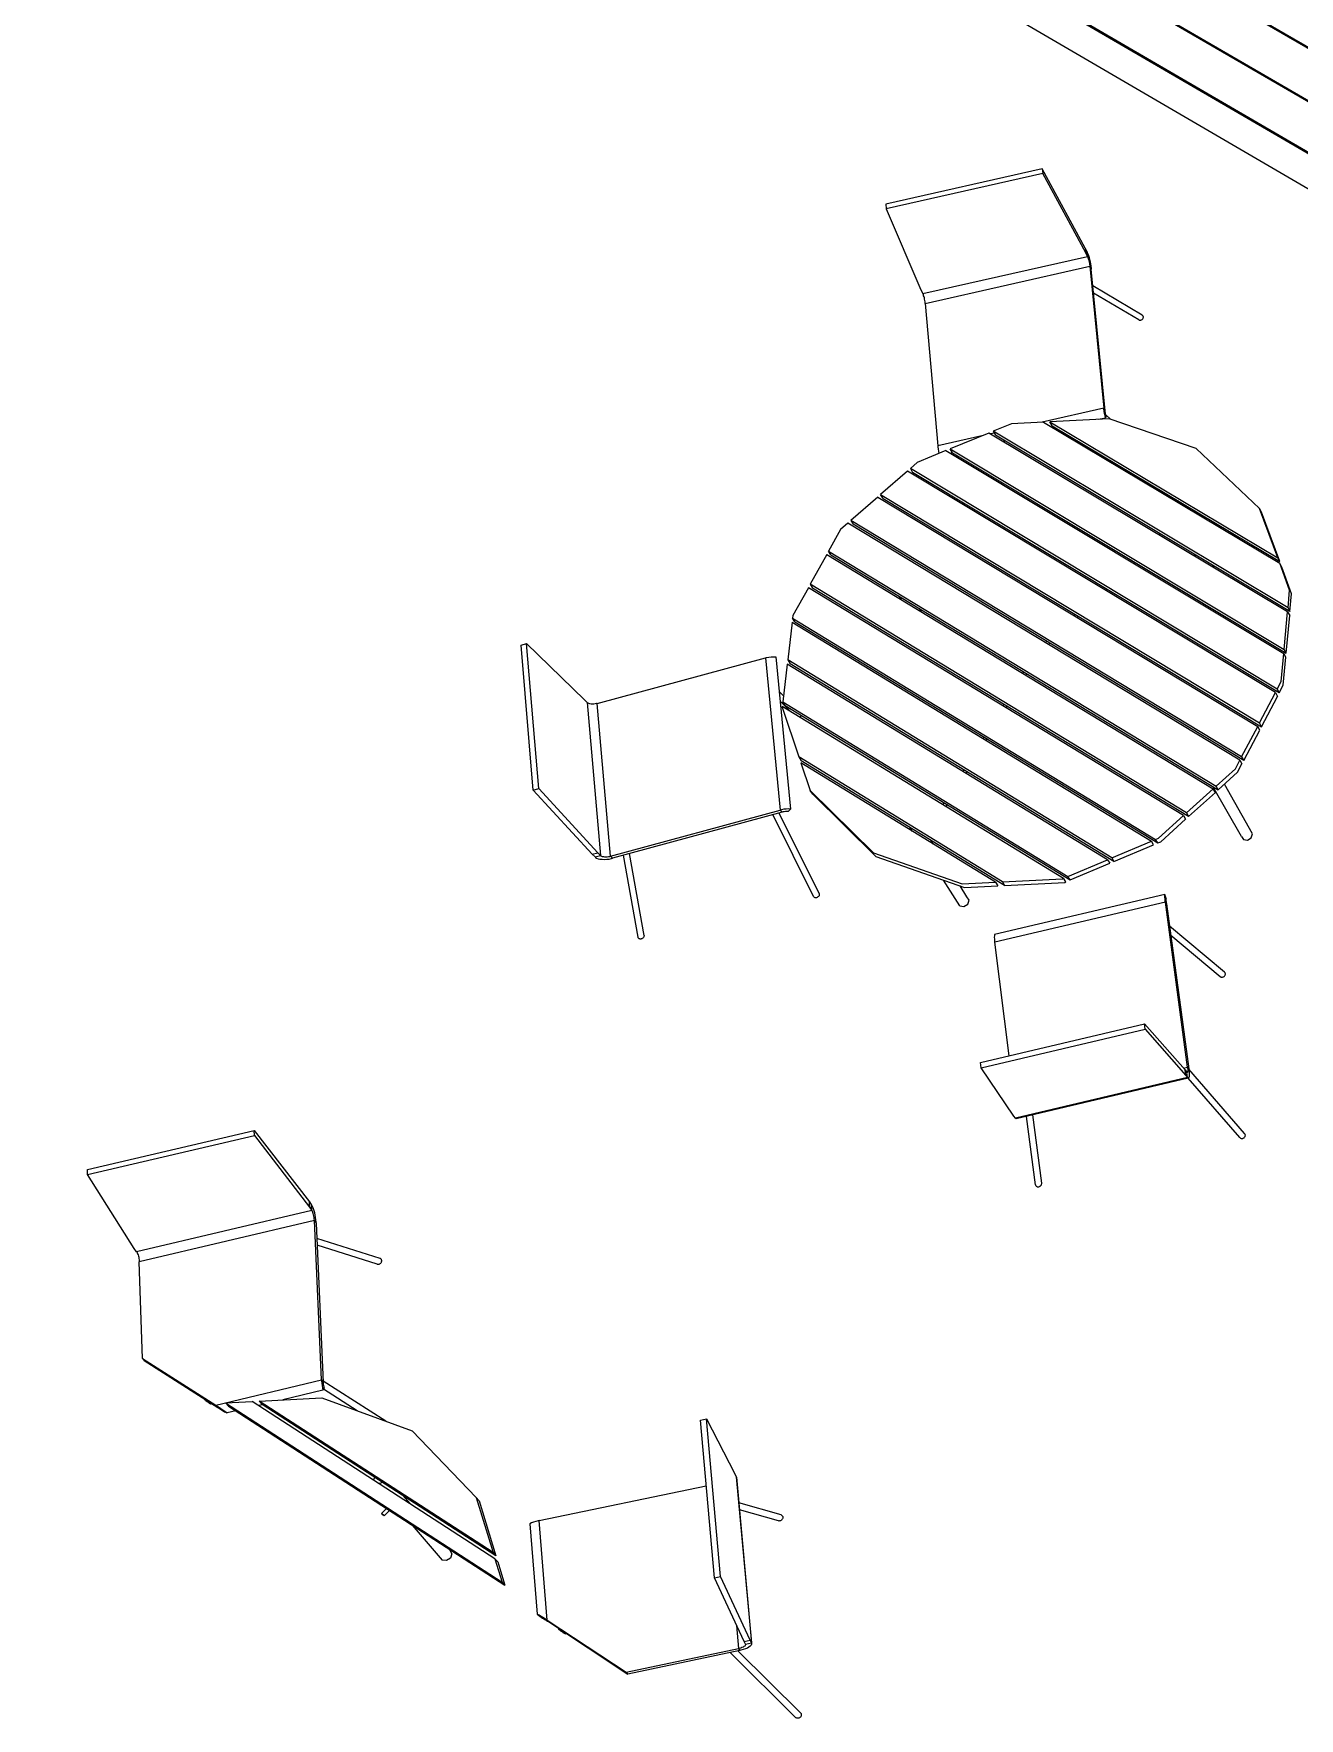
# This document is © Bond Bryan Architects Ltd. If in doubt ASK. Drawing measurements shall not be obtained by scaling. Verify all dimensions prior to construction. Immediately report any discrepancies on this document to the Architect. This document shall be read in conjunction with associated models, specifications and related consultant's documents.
# Model space of a CAD drawing. Header units: millimetres. Extents: x 13967 to 26400, y -11617 to -3396.
# Drawn here: x 16156 to 17392, y -10492 to -8847 of the extents above; entities that cross this region are included whole.
import ezdxf

# ---------------------------------------------------------------- set-up
doc = ezdxf.new("R2010")
doc.units = ezdxf.units.MM
doc.header["$MEASUREMENT"] = 0
doc.layers.add('NewA-Ee_25_10-M_WallsExternal', color=7, linetype='Continuous')
doc.layers.add('NewA-Ee_40_20-M_GeneralFFAndEInternalMovable', color=7, linetype='Continuous')

# ---------------------------------------------------------------- blocks, each defined once
blk = doc.blocks.new('Section Elem_99_1', base_point=(20019, -7720.3))
at = {"layer": 'NewA-Ee_25_10-M_WallsExternal', "linetype": 'Continuous'}
for p, q in [((17903.1, -9255.5), (15734.1, -7991.2)), ((15735.3, -7993), (17903.7, -9257)), ((17904, -9256.1), (15735.5, -7992.1)), ((17923, -9303.6), (15771.6, -8046.9)), ((17846, -9118), (16551.1, -8367.8)), ((17846.7, -9119.6), (16552.1, -8369.5)), ((17847, -9118.7), (16552.4, -8368.6)), ((17867.9, -9183.7), (16595.4, -8444.2)), ((17867.4, -9184.6), (16596.4, -8445.9)), ((17867.9, -9183.8), (16596.7, -8445))]:
    blk.add_line(p, q, dxfattribs=at)
blk = doc.blocks.new('Section Elem_172_1', base_point=(20019, -7720.3))
at = {"layer": 'NewA-Ee_40_20-M_GeneralFFAndEInternalMovable', "linetype": 'Continuous'}
for p, q in [((17142.3, -9226.2), (17111.2, -9227.7)), ((17142.3, -9226.2), (17373.2, -9364)), ((17206.7, -9222.9), (17148.8, -9225.8)), ((17148.8, -9225.8), (17371.2, -9358.6)), ((17151, -9229.6), (17148.8, -9225.8)), ((17291.6, -9251.8), (17206.7, -9222.9)), ((17089.2, -9236.8), (17051.4, -9252.3)), ((17380.9, -9411.3), (17089.2, -9236.8)), ((17111.2, -9227.7), (17093.4, -9235)), ((17381.3, -9407.3), (17093.4, -9235)), ((17093.4, -9235), (17095.6, -9238.8)), ((17383.2, -9411), (17095.6, -9238.8)), ((17151, -9229.6), (17373.2, -9362.3)), ((17047.2, -9254), (17019.1, -9265.6)), ((17047.2, -9254), (17377.2, -9452.1)), ((17051.4, -9252.3), (17377.6, -9448)), ((17053.6, -9256.1), (17051.4, -9252.3)), ((17053.6, -9256.1), (17379.5, -9451.6)), ((17353.5, -9310.4), (17291.6, -9251.8)), ((17009.5, -9274), (16983.4, -9296.8)), ((17369, -9490.2), (17009.5, -9274)), ((17019.1, -9265.6), (17012.4, -9271.5)), ((17370.7, -9487), (17012.4, -9271.5)), ((17012.4, -9271.5), (17014.6, -9275.2)), ((17372.7, -9490.6), (17014.6, -9275.2)), ((16980.5, -9299.4), (16954.4, -9322.2)), ((16980.5, -9299.4), (17351.7, -9523.2)), ((16983.4, -9296.8), (17353.4, -9519.9)), ((16985.7, -9300.6), (16983.4, -9296.8)), ((16985.7, -9300.6), (17355.4, -9523.5)), ((17258, -9293.4), (17257.5, -9294.9)), ((17263.9, -9298.8), (17265.4, -9297.9)), ((17274.9, -9305.4), (17273.6, -9302.8)), ((16951.5, -9324.8), (16944.2, -9331.1)), ((17334.3, -9556.2), (16951.5, -9324.8)), ((17336, -9552.9), (16954.4, -9322.2)), ((16954.4, -9322.2), (16956.6, -9325.9)), ((17338, -9556.5), (16956.6, -9325.9)), ((17371.2, -9358.6), (17353.5, -9310.4)), ((17355.5, -9314.1), (17353.5, -9310.4)), ((17373.2, -9362.3), (17355.5, -9314.1)), ((16944.2, -9331.1), (16932.5, -9352.1)), ((17256.5, -9335.1), (17255.3, -9336.2)), ((17259.5, -9336.9), (17258.4, -9338)), ((16930.7, -9355.4), (16914.6, -9384.5)), ((16930.7, -9355.4), (17308.2, -9584.1)), ((16932.5, -9352.1), (17311.1, -9581.5)), ((16934.8, -9355.8), (16932.5, -9352.1)), ((16934.8, -9355.8), (17313.1, -9585.1)), ((17291.3, -9357.7), (17289.9, -9355.1)), ((17373.2, -9362.3), (17371.2, -9358.6)), ((17228.9, -9361.2), (17227.7, -9362.3)), ((17231.9, -9363.1), (17230.8, -9364.2)), ((17309.3, -9368.5), (17307.8, -9365.8)), ((17382.8, -9390.1), (17373.2, -9364)), ((17375.2, -9367.7), (17373.2, -9364)), ((17384.8, -9393.8), (17375.2, -9367.7)), ((16912.8, -9387.8), (16897.7, -9414.8)), ((17279.2, -9610.3), (16912.8, -9387.8)), ((17282.1, -9607.7), (16914.6, -9384.5)), ((16914.6, -9384.5), (16916.9, -9388.2)), ((17284.1, -9611.3), (16916.9, -9388.2)), ((17201.2, -9387.4), (17200, -9388.6)), ((17204.3, -9389.3), (17203.1, -9390.4)), ((17381.3, -9407.3), (17382.8, -9390.1)), ((17003.7, -9399.5), (17001.7, -9396.4)), ((17023.3, -9411.4), (17021.3, -9408.2)), ((17381.3, -9407.3), (17383.2, -9411)), ((17383.2, -9411), (17384.8, -9393.8)), ((16896.9, -9421.6), (16892.6, -9458.3)), ((16896.9, -9421.6), (17247.8, -9635.3)), ((16897.7, -9414.8), (16897.4, -9417.6)), ((16897.4, -9417.6), (17252, -9633.5)), ((16899.7, -9421.2), (16897.4, -9417.6)), ((16899.7, -9421.2), (17254.1, -9637)), ((17173.4, -9413.7), (17172.2, -9414.9)), ((17176.5, -9415.6), (17175.3, -9416.8)), ((17377.6, -9448), (17380.9, -9411.3)), ((17379.5, -9451.6), (17382.9, -9415)), ((17380.9, -9411.3), (17382.9, -9415)), ((17145.5, -9440.1), (17144.3, -9441.3)), ((17148.6, -9442), (17147.4, -9443.2)), ((17374.7, -9479.3), (17377.2, -9452.1)), ((17376.7, -9483), (17379.2, -9455.7)), ((17379.2, -9455.7), (17377.2, -9452.1)), ((17379.5, -9451.6), (17377.6, -9448)), ((16892.1, -9462.4), (16887.8, -9499.2)), ((17204.9, -9653.4), (16892.1, -9462.4)), ((17209.2, -9651.6), (16892.6, -9458.3)), ((16892.6, -9458.3), (16894.9, -9462)), ((17211.3, -9655.1), (16894.9, -9462)), ((17122.4, -9471.5), (17123.3, -9470)), ((17125.4, -9473.3), (17126.3, -9471.8)), ((17353.4, -9519.9), (17369, -9490.2)), ((17369, -9490.2), (17371, -9493.9)), ((17370.7, -9487), (17374.7, -9479.3)), ((17370.7, -9487), (17372.7, -9490.6)), ((17372.7, -9490.6), (17376.7, -9483)), ((16887.3, -9503.4), (16887.2, -9504.3)), ((16887.2, -9504.3), (16903.6, -9553.1)), ((16887.3, -9503.4), (17162, -9671.5)), ((16887.8, -9499.2), (17166.3, -9669.7)), ((16890.1, -9502.9), (16887.8, -9499.2)), ((16890.1, -9502.9), (17168.5, -9673.2)), ((17103, -9503.3), (17103.9, -9501.8)), ((17106, -9505.1), (17106.9, -9503.6)), ((17355.4, -9523.5), (17371, -9493.9)), ((17336, -9552.9), (17351.7, -9523.2)), ((17353.7, -9526.8), (17351.7, -9523.2)), ((17355.4, -9523.5), (17353.4, -9519.9)), ((17083.5, -9535.3), (17084.5, -9533.7)), ((17086.5, -9537.1), (17087.4, -9535.5)), ((17338, -9556.5), (17353.7, -9526.8)), ((17102.3, -9675), (16903.6, -9553.1)), ((16903.6, -9553.1), (16905.9, -9556.7)), ((17329.9, -9564.5), (17334.3, -9556.2)), ((17334.3, -9556.2), (17336.3, -9559.8)), ((17336, -9552.9), (17338, -9556.5)), ((17095.6, -9675.3), (16905.5, -9558.7)), ((16905.5, -9558.7), (16914.6, -9585.8)), ((17104.5, -9678.5), (16905.9, -9556.7)), ((17064, -9567.3), (17064.9, -9565.7)), ((17066.9, -9569.1), (17067.9, -9567.5)), ((17311.1, -9581.5), (17329.9, -9564.5)), ((17313.1, -9585.1), (17332, -9568)), ((17332, -9568), (17336.3, -9559.8)), ((16914.6, -9585.8), (16976.4, -9646.6)), ((16917, -9589.4), (16914.6, -9585.8)), ((16917, -9589.4), (16978.7, -9650.2)), ((17282.1, -9607.7), (17308.2, -9584.1)), ((17284.1, -9611.3), (17310.3, -9587.7)), ((17335.7, -9630.7), (17308, -9581.9)), ((17310.3, -9587.7), (17308.2, -9584.1)), ((17313.1, -9585.1), (17311.1, -9581.5)), ((17346.6, -9628.2), (17319.1, -9579.7)), ((17044.3, -9599.5), (17045.3, -9597.9)), ((17047.3, -9601.3), (17048.3, -9599.7)), ((17014.2, -9625.4), (17011.9, -9621.7)), ((17254.9, -9632.3), (17279.2, -9610.3)), ((17257, -9635.8), (17281.2, -9613.9)), ((17279.2, -9610.3), (17281.2, -9613.9)), ((17282.1, -9607.7), (17284.1, -9611.3)), ((17035.1, -9638.2), (17032.7, -9634.5)), ((17209.2, -9651.6), (17247.8, -9635.3)), ((17249.9, -9638.8), (17247.8, -9635.3)), ((17252, -9633.5), (17254.9, -9632.3)), ((17254.1, -9637), (17252, -9633.5)), ((17254.1, -9637), (17257, -9635.8)), ((17335.7, -9630.7), (17337.7, -9633.8)), ((17337.7, -9633.8), (17341.7, -9634.4)), ((17341.7, -9634.4), (17345.4, -9632)), ((17345.4, -9632), (17346.6, -9628.2)), ((16976.4, -9646.6), (17063, -9677)), ((16978.7, -9650.2), (17065.3, -9680.5)), ((17166.3, -9669.7), (17204.9, -9653.4)), ((17204.9, -9653.4), (17207.1, -9656.9)), ((17209.2, -9651.6), (17211.3, -9655.1)), ((17211.3, -9655.1), (17249.9, -9638.8)), ((17161, -9671.9), (17162, -9671.5)), ((17164.2, -9675), (17162, -9671.5)), ((17168.5, -9673.2), (17166.3, -9669.7)), ((17168.5, -9673.2), (17207.1, -9656.9)), ((17060.7, -9698.5), (17044.7, -9673.3)), ((17067.7, -9689.7), (17060.9, -9679)), ((17063, -9677), (17095.6, -9675.3)), ((17065.3, -9680.5), (17097.8, -9678.8)), ((17095.6, -9675.3), (17097.8, -9678.8)), ((17102.3, -9675), (17161, -9671.9)), ((17102.3, -9675), (17104.5, -9678.5)), ((17104.5, -9678.5), (17163.2, -9675.5)), ((17163.2, -9675.5), (17164.2, -9675)), ((17060.7, -9698.5), (17064.7, -9699)), ((17064.7, -9699), (17068.4, -9696.7)), ((17069.7, -9692.8), (17067.7, -9689.7)), ((17068.4, -9696.7), (17069.7, -9692.8))]:
    blk.add_line(p, q, dxfattribs=at)
blk = doc.blocks.new('Section Elem_175_1', base_point=(20019, -7720.3))
at = {"layer": 'NewA-Ee_40_20-M_GeneralFFAndEInternalMovable', "linetype": 'Continuous'}
for p, q in [((16376.4, -10182), (16437.5, -10178.7)), ((16437.5, -10178.7), (16525.9, -10210.9)), ((16343.6, -10183.7), (16369.5, -10182.3)), ((16606.7, -10335.9), (16369.5, -10182.3)), ((16604.9, -10329.8), (16376.4, -10182)), ((16376.4, -10182), (16379.2, -10185.2)), ((16607.6, -10333), (16379.2, -10185.2)), ((16525.9, -10210.9), (16588.4, -10276.1)), ((16488.4, -10258.6), (16489.2, -10256.3)), ((16489.1, -10259.7), (16488.4, -10258.6)), ((16494.6, -10262.6), (16493.2, -10262.4)), ((16496.7, -10261.2), (16494.6, -10262.6)), ((16516.8, -10274.2), (16523.4, -10282)), ((16588.4, -10276.1), (16604.9, -10329.8)), ((16588.4, -10276.1), (16591.1, -10279.3)), ((16591.1, -10279.3), (16607.6, -10333)), ((16495.7, -10291.7), (16500.7, -10286.9)), ((16495.7, -10291.7), (16495.7, -10291.9)), ((16498.6, -10293.9), (16503.8, -10288.9)), ((16498.6, -10293.8), (16498.6, -10293.9)), ((16525.9, -10303.2), (16555.2, -10337.2)), ((16561.4, -10326.2), (16562.7, -10327.7)), ((16562.7, -10327.7), (16564.7, -10331.1)), ((16559.4, -10337.8), (16555.2, -10337.2)), ((16563.3, -10335.2), (16559.4, -10337.8)), ((16564.7, -10331.1), (16563.3, -10335.2)), ((16604.9, -10329.8), (16607.6, -10333)), ((16606.7, -10335.9), (16613.7, -10358.7)), ((16606.7, -10335.9), (16609.4, -10339)), ((16609.4, -10339), (16616.4, -10361.8))]:
    blk.add_line(p, q, dxfattribs=at)
at = {"layer": 'NewA-Ee_40_20-M_GeneralFFAndEInternalMovable', "linetype": 'Continuous', "flags": 128}
for points in [[(16343.6, -10183.7), (16346.5, -10187), (16616.4, -10361.8)], [(16343.6, -10183.7), (16613.7, -10358.7), (16616.4, -10361.8)], [(16495.7, -10291.7), (16496.6, -10292.1), (16497.8, -10293), (16498.6, -10293.8)], [(16495.7, -10291.9), (16496.5, -10292.6), (16497.7, -10293.5), (16498.6, -10293.9)]]:
    blk.add_lwpolyline(points, dxfattribs=at)
blk = doc.blocks.new('Section Elem_196_1', base_point=(20019, -7720.3))
at = {"layer": 'NewA-Ee_40_20-M_GeneralFFAndEInternalMovable', "linetype": 'Continuous'}
for p, q in [((17141.3, -8978.9), (16988.3, -9013.2)), ((17183.3, -9056.3), (17141.3, -8978.9)), ((17141.3, -8978.9), (17141.7, -8983.4)), ((17141.7, -8983.4), (16988.7, -9017.8)), ((17183.7, -9060.8), (17141.7, -8983.4)), ((16988.3, -9013.2), (16988.7, -9017.8)), ((16988.7, -9017.8), (17022.8, -9097.1)), ((17185, -9059.9), (17183.3, -9056.3)), ((17183.3, -9056.3), (17183.7, -9060.8)), ((17185.4, -9064.4), (17183.7, -9060.8)), ((17184.9, -9059.9), (17185, -9059.9)), ((17185, -9059.9), (17185.2, -9060.5)), ((17185, -9059.9), (17185.4, -9064.4)), ((17185.2, -9060.5), (17185.8, -9061.9)), ((17185.8, -9061.9), (17186.3, -9063.5)), ((17024.6, -9100.7), (17185.4, -9064.4)), ((17026.9, -9110.2), (17187.7, -9074)), ((17185.4, -9064.4), (17185.6, -9064.7)), ((17185.6, -9064.7), (17185.9, -9065.5)), ((17185.9, -9065.5), (17186.2, -9066.5)), ((17186.2, -9066.5), (17186.5, -9067.5)), ((17186.3, -9063.5), (17186.9, -9065.4)), ((17186.5, -9067.5), (17186.8, -9068.7)), ((17186.8, -9068.7), (17187.1, -9069.9)), ((17186.9, -9065.4), (17187.4, -9067.4)), ((17187.1, -9069.9), (17187.3, -9071.1)), ((17187.3, -9071.1), (17187.5, -9072.3)), ((17187.4, -9067.4), (17187.9, -9069.5)), ((17187.5, -9072.3), (17187.7, -9073.4)), ((17187.7, -9073.4), (17187.7, -9074)), ((17187.7, -9074), (17201.4, -9212.5)), ((17189, -9076.7), (17187.7, -9074)), ((17187.9, -9069.5), (17188.3, -9071.7)), ((17188.3, -9071.7), (17188.6, -9073.8)), ((17188.6, -9073.8), (17188.9, -9075.7)), ((17188.9, -9075.7), (17189, -9076.7)), ((17202.7, -9215.2), (17189, -9076.7)), ((17238.8, -9121.7), (17190.6, -9093)), ((17022.8, -9097.1), (17024.6, -9100.7)), ((17024.6, -9100.7), (17024.6, -9100.5)), ((17024.8, -9101), (17024.6, -9100.7)), ((17025.1, -9101.8), (17024.8, -9101)), ((17025.4, -9102.7), (17025.1, -9101.8)), ((17025.8, -9103.8), (17025.4, -9102.7)), ((17026.1, -9104.9), (17025.8, -9103.8)), ((17026.3, -9106.1), (17026.1, -9104.9)), ((17026.6, -9107.4), (17026.3, -9106.1)), ((17026.8, -9108.6), (17026.6, -9107.4)), ((17026.9, -9109.7), (17026.8, -9108.6)), ((17026.9, -9110.2), (17026.9, -9109.7)), ((17026.9, -9110.2), (17027, -9110.3)), ((17026.9, -9110.2), (17039.2, -9249.4)), ((17235.5, -9126.4), (17191.3, -9100.2)), ((17235.5, -9126.4), (17235.9, -9126.6)), ((17235.9, -9126.6), (17236.4, -9126.6)), ((17236.4, -9126.6), (17236.9, -9126.6)), ((17236.9, -9126.6), (17237.4, -9126.6)), ((17237.4, -9126.6), (17237.9, -9126.4)), ((17237.9, -9126.4), (17238.3, -9126.2)), ((17238.3, -9126.2), (17238.8, -9125.9)), ((17239.2, -9121.9), (17238.8, -9121.7)), ((17238.8, -9125.9), (17239.2, -9125.6)), ((17239.5, -9122.2), (17239.2, -9121.9)), ((17239.2, -9125.6), (17239.5, -9125.2)), ((17239.8, -9122.6), (17239.5, -9122.2)), ((17239.5, -9125.2), (17239.7, -9124.7)), ((17239.7, -9124.7), (17239.9, -9124.3)), ((17239.9, -9123), (17239.8, -9122.6)), ((17240, -9123.4), (17239.9, -9123)), ((17239.9, -9124.3), (17240, -9123.8)), ((17240, -9123.8), (17240, -9123.4)), ((17201.4, -9212.5), (17141.2, -9226.2)), ((17196.2, -9223.4), (17203, -9221.9)), ((17199.2, -9223.3), (17198.8, -9222.8)), ((17201.5, -9213.4), (17201.4, -9212.5)), ((17202.7, -9215.2), (17201.4, -9212.5)), ((17201.8, -9215.5), (17201.5, -9213.4)), ((17202.1, -9217.6), (17201.8, -9215.5)), ((17202.6, -9219.7), (17202.1, -9217.6)), ((17203, -9221.9), (17202.6, -9219.7)), ((17202.7, -9215.2), (17202.7, -9215.2)), ((17202.8, -9215.7), (17202.7, -9215.2)), ((17202.9, -9216.9), (17202.8, -9215.7)), ((17203.1, -9218.1), (17202.9, -9216.9)), ((17203.6, -9220.5), (17203, -9221.9)), ((17203.4, -9219.3), (17203.1, -9218.1)), ((17208, -9223.4), (17203.3, -9218.9)), ((17203.6, -9220.5), (17203.4, -9219.3)), ((17082.3, -9239.6), (17039.2, -9249.4)), ((17094.5, -9236.8), (17090.8, -9237.7)), ((17153.9, -9233.1), (17156, -9232.6)), ((17039.2, -9249.4), (17039.2, -9249.5)), ((17039.2, -9249.4), (17039.2, -9250.4)), ((17039.2, -9250.4), (17039.5, -9252.4)), ((17039.5, -9252.4), (17039.8, -9254.5)), ((17039.8, -9254.5), (17040.3, -9256.7)), ((17040.3, -9256.7), (17040.3, -9256.9)), ((17051.2, -9256.4), (17053.5, -9255.9)), ((17052.2, -9257.1), (17052.1, -9256.2)), ((17058.8, -9261), (17058.5, -9259)), ((17102.6, -9244.7), (17104.7, -9244.3)), ((17058.9, -9303.7), (17058.6, -9301.7)), ((17065.4, -9307.7), (17065.1, -9305.6))]:
    blk.add_line(p, q, dxfattribs=at)
blk = doc.blocks.new('Section Elem_198_1', base_point=(20019, -7720.3))
at = {"layer": 'NewA-Ee_40_20-M_GeneralFFAndEInternalMovable', "linetype": 'Continuous'}
for p, q in [((16632.2, -9443.8), (16637.6, -9442.3)), ((16644, -9585.4), (16632.2, -9443.8)), ((16649.5, -9583.9), (16637.6, -9442.3)), ((16637.6, -9442.3), (16694.2, -9497.3)), ((16706.5, -9500.8), (16870.9, -9456.4)), ((16870.9, -9456.4), (16872, -9456.1)), ((16870.9, -9456.4), (16885.3, -9605)), ((16872, -9456.1), (16874.3, -9455.6)), ((16874.3, -9455.6), (16876.6, -9455.4)), ((16876.6, -9455.4), (16878.9, -9455.3)), ((16878.9, -9455.3), (16881, -9455.4)), ((16881, -9455.4), (16895.5, -9603.9)), ((16888.5, -9493.3), (16884.3, -9489.2)), ((16694.2, -9497.3), (16696.8, -9500)), ((16696.8, -9500), (16696.7, -9500)), ((16697, -9500.3), (16696.8, -9500)), ((16696.8, -9500), (16709.8, -9649.2)), ((16697.7, -9500.7), (16697, -9500.3)), ((16698.5, -9501), (16697.7, -9500.7)), ((16699.5, -9501.3), (16698.5, -9501)), ((16700.7, -9501.4), (16699.5, -9501.3)), ((16702, -9501.4), (16700.7, -9501.4)), ((16703.3, -9501.4), (16702, -9501.4)), ((16704.6, -9501.2), (16703.3, -9501.4)), ((16705.9, -9501), (16704.6, -9501.2)), ((16706.5, -9500.8), (16705.9, -9501)), ((16719.6, -9649.9), (16706.5, -9500.8)), ((16706.5, -9500.8), (16706.6, -9500.9)), ((16894.5, -9507.8), (16885.3, -9498.7)), ((16904.9, -9514.1), (16904.8, -9514.1)), ((16905.2, -9513.7), (16904.9, -9514.1)), ((16905.6, -9513.3), (16905.2, -9513.7)), ((16905.8, -9512.9), (16905.6, -9513.3)), ((16905.9, -9512.6), (16905.8, -9512.9)), ((16644, -9585.4), (16649.5, -9583.9)), ((16701.7, -9648), (16644, -9585.4)), ((16707.1, -9646.6), (16649.5, -9583.9)), ((16719.6, -9649.9), (16885.3, -9605)), ((16886.4, -9604.7), (16885.3, -9605)), ((16885.3, -9605), (16887.2, -9607)), ((16888.7, -9604.2), (16886.4, -9604.7)), ((16891.1, -9603.9), (16888.7, -9604.2)), ((16893.4, -9603.8), (16891.1, -9603.9)), ((16893, -9606.4), (16895.5, -9603.9)), ((16895.5, -9603.9), (16893.4, -9603.8)), ((16887.2, -9607), (16721.6, -9651.9)), ((16917.9, -9689.4), (16878.2, -9609.4)), ((16923.2, -9686.3), (16884.3, -9607.8)), ((16887.8, -9606.8), (16887.2, -9607)), ((16889.2, -9606.5), (16887.8, -9606.8)), ((16890.5, -9606.4), (16889.2, -9606.5)), ((16891.8, -9606.3), (16890.5, -9606.4)), ((16893, -9606.4), (16891.8, -9606.3)), ((16701.7, -9648), (16707.1, -9646.6)), ((16704.4, -9650.7), (16701.7, -9648)), ((16704.4, -9650.7), (16709.8, -9649.2)), ((16704.4, -9650.7), (16704.8, -9651.1)), ((16704.8, -9651.1), (16705.9, -9651.8)), ((16705.9, -9651.8), (16707.4, -9652.4)), ((16709.8, -9649.2), (16707.1, -9646.6)), ((16707.4, -9652.4), (16709.2, -9652.8)), ((16709.2, -9652.8), (16711.3, -9653)), ((16709.8, -9649.2), (16710, -9649.5)), ((16710, -9649.5), (16710.7, -9649.9)), ((16710.7, -9649.9), (16711.5, -9650.2)), ((16711.3, -9653), (16713.5, -9653.1)), ((16711.5, -9650.2), (16712.6, -9650.4)), ((16712.6, -9650.4), (16713.7, -9650.5)), ((16713.5, -9653.1), (16715.8, -9652.9)), ((16713.7, -9650.5), (16715, -9650.6)), ((16715, -9650.6), (16716.3, -9650.5)), ((16715.8, -9652.9), (16718.1, -9652.7)), ((16716.3, -9650.5), (16717.6, -9650.4)), ((16717.6, -9650.4), (16719, -9650.1)), ((16718.1, -9652.7), (16720.5, -9652.2)), ((16719, -9650.1), (16719.6, -9649.9)), ((16719.6, -9649.9), (16721.6, -9651.9)), ((16720.5, -9652.2), (16721.6, -9651.9)), ((16721.6, -9651.9), (16721.6, -9651.8)), ((16746.4, -9728.9), (16732.2, -9649)), ((16752.3, -9727.3), (16738.1, -9647.4)), ((16923.2, -9686.3), (16923.4, -9686.7)), ((16923.4, -9688.1), (16923.2, -9688.6)), ((16923.4, -9686.7), (16923.4, -9687.1)), ((16923.4, -9687.1), (16923.4, -9687.6)), ((16923.4, -9687.6), (16923.4, -9688.1)), ((16918.1, -9689.7), (16917.9, -9689.4)), ((16918.5, -9690.1), (16918.1, -9689.7)), ((16918.9, -9690.3), (16918.5, -9690.1)), ((16919.3, -9690.5), (16918.9, -9690.3)), ((16919.8, -9690.6), (16919.3, -9690.5)), ((16920.3, -9690.6), (16919.8, -9690.6)), ((16920.8, -9690.5), (16920.3, -9690.6)), ((16921.3, -9690.3), (16920.8, -9690.5)), ((16921.8, -9690.1), (16921.3, -9690.3)), ((16922.2, -9689.8), (16921.8, -9690.1)), ((16922.6, -9689.4), (16922.2, -9689.8)), ((16922.9, -9689), (16922.6, -9689.4)), ((16923.2, -9688.6), (16922.9, -9689)), ((16746.5, -9729.3), (16746.4, -9728.9)), ((16746.7, -9729.8), (16746.5, -9729.3)), ((16746.9, -9730.1), (16746.7, -9729.8)), ((16747.2, -9730.4), (16746.9, -9730.1)), ((16747.6, -9730.7), (16747.2, -9730.4)), ((16748.1, -9730.8), (16747.6, -9730.7)), ((16748.6, -9730.9), (16748.1, -9730.8)), ((16749.1, -9730.9), (16748.6, -9730.9)), ((16749.6, -9730.8), (16749.1, -9730.9)), ((16750.1, -9730.6), (16749.6, -9730.8)), ((16750.6, -9730.4), (16750.1, -9730.6)), ((16751, -9730.1), (16750.6, -9730.4)), ((16751.4, -9729.7), (16751, -9730.1)), ((16751.8, -9729.3), (16751.4, -9729.7)), ((16752, -9728.8), (16751.8, -9729.3)), ((16752.2, -9728.3), (16752, -9728.8)), ((16752.3, -9727.8), (16752.2, -9728.3)), ((16752.3, -9727.3), (16752.3, -9727.8))]:
    blk.add_line(p, q, dxfattribs=at)
blk = doc.blocks.new('Section Elem_199_1', base_point=(20019, -7720.3))
at = {"layer": 'NewA-Ee_40_20-M_GeneralFFAndEInternalMovable', "linetype": 'Continuous'}
for p, q in [((17261.1, -9687.4), (17094.6, -9726.4)), ((17261, -9688.6), (17261.1, -9687.4)), ((17262.5, -9692.3), (17261.1, -9687.4)), ((17261.5, -9694.9), (17094.8, -9733.9)), ((17261, -9690.1), (17261, -9688.6)), ((17261.2, -9691.9), (17261, -9690.1)), ((17261.3, -9693.9), (17261.2, -9691.9)), ((17261.5, -9694.9), (17261.3, -9693.9)), ((17283.1, -9855.9), (17261.5, -9694.9)), ((17261.5, -9694.9), (17262.7, -9696.6)), ((17262.4, -9693), (17262.5, -9692.3)), ((17262.4, -9693.8), (17262.4, -9693)), ((17262.5, -9694.8), (17262.4, -9693.8)), ((17262.6, -9696), (17262.5, -9694.8)), ((17262.7, -9696.6), (17262.6, -9696)), ((17262.6, -9696.6), (17262.7, -9696.6)), ((17262.7, -9696.6), (17284.3, -9857.5)), ((17319.2, -9763.2), (17265.6, -9718.2)), ((17094.5, -9727.6), (17094.4, -9729.1)), ((17094.4, -9729.1), (17094.5, -9730.9)), ((17094.6, -9726.4), (17094.5, -9727.6)), ((17094.5, -9730.9), (17094.7, -9732.8)), ((17094.7, -9732.8), (17094.8, -9733.9)), ((17108.9, -9844.8), (17094.8, -9733.9)), ((17094.9, -9734), (17094.8, -9733.9)), ((17315, -9767.7), (17266.8, -9727.3)), ((17315, -9767.7), (17315.5, -9767.9)), ((17315.5, -9767.9), (17315.9, -9768.1)), ((17315.9, -9768.1), (17316.4, -9768.2)), ((17316.4, -9768.2), (17316.9, -9768.2)), ((17316.9, -9768.2), (17317.4, -9768.1)), ((17317.4, -9768.1), (17317.9, -9767.9)), ((17317.9, -9767.9), (17318.4, -9767.7)), ((17318.4, -9767.7), (17318.9, -9767.4)), ((17318.9, -9767.4), (17319.3, -9767)), ((17319.5, -9763.5), (17319.2, -9763.2)), ((17319.3, -9767), (17319.6, -9766.6)), ((17319.8, -9763.9), (17319.5, -9763.5)), ((17319.6, -9766.6), (17319.8, -9766.2)), ((17320, -9764.3), (17319.8, -9763.9)), ((17319.8, -9766.2), (17320, -9765.7)), ((17320.1, -9764.7), (17320, -9764.3)), ((17320, -9765.7), (17320.1, -9765.2)), ((17320.1, -9765.2), (17320.1, -9764.7)), ((17080.9, -9851.4), (17241.2, -9813.6)), ((17081.6, -9856.7), (17241.9, -9819)), ((17241.2, -9813.6), (17280.9, -9858.7)), ((17241.9, -9819), (17241.2, -9813.6)), ((17241.9, -9819), (17281.6, -9864)), ((17081.6, -9856.7), (17080.9, -9851.4)), ((17113.4, -9903.7), (17081.6, -9856.7)), ((17283.2, -9866.1), (17115.1, -9905.8)), ((17283.9, -9866.7), (17115.9, -9906.4)), ((17279.2, -9856.8), (17283.1, -9855.9)), ((17280.9, -9858.7), (17282.5, -9860.8)), ((17281.6, -9864), (17280.9, -9858.7)), ((17281.6, -9864), (17283.2, -9866.1)), ((17282.6, -9861), (17282.5, -9860.8)), ((17282.5, -9860.8), (17282.5, -9860.8)), ((17283.2, -9866.1), (17282.5, -9860.8)), ((17282.9, -9861.1), (17282.6, -9861)), ((17283.1, -9861.1), (17282.9, -9861.1)), ((17283.1, -9855.9), (17283.2, -9856.5)), ((17283.1, -9855.9), (17284.3, -9857.5)), ((17283.2, -9860.8), (17283.1, -9861.1)), ((17283.2, -9856.5), (17283.3, -9857.6)), ((17283.3, -9860.3), (17283.2, -9860.8)), ((17283.4, -9866.4), (17283.2, -9866.1)), ((17283.3, -9857.6), (17283.4, -9858.7)), ((17283.4, -9859.5), (17283.3, -9860.3)), ((17283.4, -9858.7), (17283.4, -9859.5)), ((17283.9, -9866.7), (17283.4, -9866.4)), ((17334.2, -9924.7), (17283.8, -9866.7)), ((17284.2, -9866.6), (17283.9, -9866.7)), ((17284.5, -9866), (17284.2, -9866.6)), ((17284.3, -9857.5), (17284.5, -9858.5)), ((17284.3, -9857.5), (17284.3, -9857.5)), ((17338.9, -9920.8), (17284.4, -9857.8)), ((17284.5, -9858.5), (17284.7, -9860.5)), ((17284.7, -9865.1), (17284.5, -9866)), ((17284.7, -9860.5), (17284.8, -9862.4)), ((17284.8, -9863.9), (17284.7, -9865.1)), ((17284.8, -9862.4), (17284.8, -9863.9)), ((17115.1, -9905.8), (17113.4, -9903.7)), ((17115.1, -9905.7), (17115.1, -9905.8)), ((17115.1, -9905.8), (17115.4, -9906.1)), ((17115.4, -9906.1), (17115.9, -9906.4)), ((17134.7, -9970.7), (17126, -9904)), ((17140.7, -9969.2), (17132, -9902.6)), ((17334.2, -9924.7), (17334.5, -9925.1)), ((17334.5, -9925.1), (17334.9, -9925.3)), ((17334.9, -9925.3), (17335.4, -9925.5)), ((17335.4, -9925.5), (17335.9, -9925.6)), ((17335.9, -9925.6), (17336.4, -9925.6)), ((17336.4, -9925.6), (17337, -9925.5)), ((17337, -9925.5), (17337.5, -9925.3)), ((17337.5, -9925.3), (17338, -9925.1)), ((17338, -9925.1), (17338.4, -9924.8)), ((17338.4, -9924.8), (17338.8, -9924.4)), ((17338.8, -9924.4), (17339.1, -9924)), ((17339.2, -9921.2), (17338.9, -9920.8)), ((17339.1, -9924), (17339.3, -9923.5)), ((17339.4, -9921.6), (17339.2, -9921.2)), ((17339.3, -9923.5), (17339.5, -9923)), ((17339.5, -9922.1), (17339.4, -9921.6)), ((17339.6, -9922.5), (17339.5, -9922.1)), ((17339.5, -9923), (17339.6, -9922.5)), ((17134.7, -9970.7), (17134.7, -9971.1)), ((17134.7, -9971.1), (17134.9, -9971.6)), ((17134.9, -9971.6), (17135.2, -9972)), ((17135.2, -9972), (17135.5, -9972.3)), ((17135.5, -9972.3), (17135.9, -9972.5)), ((17135.9, -9972.5), (17136.3, -9972.7)), ((17136.3, -9972.7), (17136.8, -9972.8)), ((17136.8, -9972.8), (17137.4, -9972.8)), ((17137.4, -9972.8), (17137.9, -9972.7)), ((17137.9, -9972.7), (17138.4, -9972.6)), ((17138.4, -9972.6), (17138.9, -9972.3)), ((17138.9, -9972.3), (17139.3, -9972)), ((17139.3, -9972), (17139.8, -9971.6)), ((17139.8, -9971.6), (17140.1, -9971.2)), ((17140.1, -9971.2), (17140.4, -9970.7)), ((17140.4, -9970.7), (17140.6, -9970.2)), ((17140.6, -9970.2), (17140.7, -9969.7)), ((17140.7, -9969.7), (17140.7, -9969.2))]:
    blk.add_line(p, q, dxfattribs=at)
blk = doc.blocks.new('Section Elem_206_1', base_point=(20019, -7720.3))
at = {"layer": 'NewA-Ee_40_20-M_GeneralFFAndEInternalMovable', "linetype": 'Continuous'}
for p, q in [((16208.6, -9955.8), (16371.6, -9917.7)), ((16371.6, -9917.7), (16425.4, -9987.5)), ((16371.8, -9922.7), (16371.6, -9917.7)), ((16208.7, -9960.9), (16371.8, -9922.7)), ((16371.8, -9922.7), (16425.6, -9992.6)), ((16208.7, -9960.9), (16208.6, -9955.8)), ((16254.4, -10032.9), (16208.7, -9960.9)), ((16427.9, -9995.8), (16256.7, -10036.1)), ((16425.4, -9987.5), (16427.6, -9990.8)), ((16425.6, -9992.6), (16425.4, -9987.5)), ((16425.6, -9992.6), (16427.9, -9995.8)), ((16427.6, -9990.8), (16427.6, -9990.8)), ((16428, -9991.3), (16427.6, -9990.8)), ((16427.9, -9995.8), (16427.6, -9990.8)), ((16428.1, -9996.1), (16427.9, -9995.8)), ((16428.7, -9992.6), (16428, -9991.3)), ((16428.5, -9996.9), (16428.1, -9996.1)), ((16428.8, -9997.8), (16428.5, -9996.9)), ((16429.3, -9994.3), (16428.7, -9992.6)), ((16429.2, -9998.9), (16428.8, -9997.8)), ((16429.5, -10000.1), (16429.2, -9998.9)), ((16430, -9996.2), (16429.3, -9994.3)), ((16429.8, -10001.3), (16429.5, -10000.1)), ((16430.6, -9998.3), (16430, -9996.2)), ((16431.1, -10000.5), (16430.6, -9998.3)), ((16431.5, -10002.7), (16431.1, -10000.5)), ((16430.4, -10005.8), (16259.2, -10046.1)), ((16430.1, -10002.6), (16429.8, -10001.3)), ((16430.2, -10003.9), (16430.1, -10002.6)), ((16430.4, -10005.2), (16430.2, -10003.9)), ((16430.4, -10005.8), (16430.4, -10005.2)), ((16430.4, -10005.8), (16432.1, -10008.2)), ((16437.2, -10161.3), (16430.4, -10005.8)), ((16431.8, -10005), (16431.5, -10002.7)), ((16432, -10007.2), (16431.8, -10005)), ((16432.1, -10008.2), (16432, -10007.2)), ((16432, -10008.2), (16432.1, -10008.2)), ((16432.1, -10008.2), (16438.9, -10163.7)), ((16256.7, -10036.1), (16254.4, -10032.9)), ((16494.5, -10042.7), (16432.7, -10023.1)), ((16491.6, -10048.3), (16433, -10029.8)), ((16256.7, -10036), (16256.7, -10036.1)), ((16256.7, -10036.1), (16256.9, -10036.4)), ((16256.9, -10036.4), (16257.3, -10037.2)), ((16257.3, -10037.2), (16257.7, -10038.1)), ((16257.7, -10038.1), (16258.1, -10039.2)), ((16258.1, -10039.2), (16258.4, -10040.4)), ((16258.4, -10040.4), (16258.7, -10041.6)), ((16258.7, -10041.6), (16258.9, -10042.9)), ((16258.9, -10042.9), (16259.1, -10044.2)), ((16259.1, -10044.2), (16259.2, -10045.5)), ((16259.2, -10045.5), (16259.2, -10046.1)), ((16259.3, -10046.2), (16259.2, -10046.1)), ((16262.3, -10140.4), (16259.2, -10046.1)), ((16491.6, -10048.3), (16492.1, -10048.4)), ((16492.1, -10048.4), (16492.6, -10048.4)), ((16492.6, -10048.4), (16493.2, -10048.3)), ((16493.2, -10048.3), (16493.7, -10048.2)), ((16493.7, -10048.2), (16494.2, -10047.9)), ((16494.2, -10047.9), (16494.7, -10047.6)), ((16494.9, -10042.9), (16494.5, -10042.7)), ((16494.7, -10047.6), (16495.1, -10047.2)), ((16495.3, -10043.2), (16494.9, -10042.9)), ((16495.1, -10047.2), (16495.4, -10046.8)), ((16495.6, -10043.5), (16495.3, -10043.2)), ((16495.4, -10046.8), (16495.7, -10046.3)), ((16495.9, -10043.9), (16495.6, -10043.5)), ((16495.7, -10046.3), (16495.9, -10045.8)), ((16496, -10044.3), (16495.9, -10043.9)), ((16495.9, -10045.8), (16496.1, -10045.3)), ((16496.1, -10044.8), (16496, -10044.3)), ((16496.1, -10045.3), (16496.1, -10044.8)), ((16333.9, -10185.9), (16437.2, -10161.3)), ((16437.2, -10161.3), (16437.3, -10162.4)), ((16437.2, -10161.3), (16438.9, -10163.7)), ((16437.3, -10162.4), (16437.5, -10164.6)), ((16437.5, -10164.6), (16437.8, -10166.9)), ((16500.1, -10201.5), (16438.8, -10162.6)), ((16438.9, -10163.7), (16438.8, -10163.7)), ((16438.9, -10163.7), (16438.9, -10164.3)), ((16438.9, -10164.3), (16439, -10165.6)), ((16323.4, -10180.1), (16322.8, -10180.2)), ((16322.8, -10180.2), (16322.8, -10180.3)), ((16438.7, -10171.4), (16399.4, -10180.8)), ((16437.8, -10166.9), (16438.2, -10169.2)), ((16438.2, -10169.2), (16438.7, -10171.4)), ((16438.7, -10171.4), (16439.8, -10169.5)), ((16439, -10165.6), (16439.2, -10166.9)), ((16439.2, -10166.9), (16439.5, -10168.2)), ((16472.2, -10191.4), (16439.2, -10170.4)), ((16439.5, -10168.2), (16439.8, -10169.5)), ((16330.6, -10184.6), (16329.6, -10184.9)), ((16329.6, -10184.8), (16329.6, -10184.9)), ((16353.7, -10191.6), (16345.2, -10193.6)), ((16379.6, -10185.5), (16375.7, -10186.4))]:
    blk.add_line(p, q, dxfattribs=at)
at = {"layer": 'NewA-Ee_40_20-M_GeneralFFAndEInternalMovable', "linetype": 'Continuous', "flags": 128}
for points in [[(16262.3, -10140.4), (16264.1, -10142.3), (16336.1, -10188.1), (16336.8, -10188.6), (16338.2, -10189.5), (16339.7, -10190.5), (16341.2, -10191.6), (16342.6, -10192.6), (16345.2, -10193.6)], [(16262.3, -10140.4), (16333.9, -10185.9), (16335.1, -10186.6), (16337.6, -10188.3), (16340.2, -10190.1), (16342.8, -10191.9), (16345.2, -10193.6)], [(16329.6, -10184.8), (16329.5, -10184.6), (16329.3, -10184.4), (16329, -10184.2), (16328.6, -10183.8), (16328.1, -10183.5), (16327.6, -10183.1), (16327, -10182.7), (16326.5, -10182.3), (16325.9, -10181.9), (16325.3, -10181.5), (16324.7, -10181.1), (16324.2, -10180.8), (16323.8, -10180.6), (16323.4, -10180.4), (16323.1, -10180.2), (16322.9, -10180.2), (16322.8, -10180.2)], [(16322.8, -10180.3), (16323, -10180.4), (16323.2, -10180.6), (16323.5, -10180.9), (16323.8, -10181.2), (16324.3, -10181.6), (16324.8, -10182), (16325.4, -10182.4), (16326, -10182.8), (16326.5, -10183.2), (16327.1, -10183.6), (16327.7, -10183.9), (16328.2, -10184.2), (16328.6, -10184.5), (16329, -10184.7), (16329.3, -10184.8), (16329.5, -10184.9), (16329.6, -10184.9)]]:
    blk.add_lwpolyline(points, dxfattribs=at)
blk = doc.blocks.new('Section Elem_207_1', base_point=(20019, -7720.3))
at = {"layer": 'NewA-Ee_40_20-M_GeneralFFAndEInternalMovable', "linetype": 'Continuous'}
for p, q in [((16807.3, -10200.6), (16813.2, -10199.4)), ((16821.1, -10354.7), (16807.3, -10200.6)), ((16813.2, -10199.4), (16841.1, -10253.1)), ((16827.1, -10353.4), (16813.2, -10199.4)), ((16841.1, -10253.1), (16842.4, -10255.8)), ((16842.4, -10255.8), (16842.3, -10255.8)), ((16842.6, -10256.3), (16842.4, -10255.8)), ((16842.4, -10255.8), (16857.2, -10418.1)), ((16842.6, -10256.3), (16857.4, -10418.5)), ((16650, -10298.5), (16813.1, -10264.8)), ((16886.1, -10293.2), (16844.9, -10281.3)), ((16883.5, -10299), (16845.5, -10288.1)), ((16886.1, -10293.2), (16886.6, -10293.3)), ((16886.6, -10293.3), (16887, -10293.6)), ((16887, -10293.6), (16887.3, -10293.9)), ((16887.3, -10293.9), (16887.6, -10294.3)), ((16887.6, -10294.3), (16887.8, -10294.8)), ((16887.8, -10296.3), (16887.6, -10296.8)), ((16887.8, -10294.8), (16887.9, -10295.2)), ((16887.9, -10295.8), (16887.8, -10296.3)), ((16887.9, -10295.2), (16887.9, -10295.8)), ((16642.5, -10301), (16640.9, -10301.9)), ((16640.9, -10301.9), (16648, -10389.9)), ((16644.4, -10300.1), (16642.5, -10301)), ((16646.5, -10299.4), (16644.4, -10300.1)), ((16648.8, -10298.8), (16646.5, -10299.4)), ((16650, -10298.5), (16648.8, -10298.8)), ((16657.8, -10395.8), (16650, -10298.5)), ((16650, -10298.5), (16650, -10298.6)), ((16884, -10299.1), (16883.5, -10299)), ((16884.5, -10299), (16884, -10299.1)), ((16885.1, -10298.9), (16884.5, -10299)), ((16885.6, -10298.8), (16885.1, -10298.9)), ((16886.1, -10298.5), (16885.6, -10298.8)), ((16886.6, -10298.1), (16886.1, -10298.5)), ((16887, -10297.7), (16886.6, -10298.1)), ((16887.3, -10297.3), (16887, -10297.7)), ((16887.6, -10296.8), (16887.3, -10297.3)), ((16821.1, -10354.7), (16827.1, -10353.4)), ((16850, -10416.8), (16821.1, -10354.7)), ((16855.9, -10415.5), (16827.1, -10353.4)), ((16658.9, -10397.3), (16658.9, -10397.3)), ((16668.8, -10403.8), (16668.8, -10404.5)), ((16668.8, -10404.4), (16668.8, -10404.5)), ((16675.6, -10408.4), (16675.7, -10409.1)), ((16675.7, -10409.1), (16675.7, -10409.2)), ((16842.7, -10401), (16844.7, -10423.6)), ((16734.9, -10446.7), (16844.7, -10423.6)), ((16845.7, -10425.6), (16736.5, -10448.5)), ((16900.6, -10491.1), (16836.3, -10427.6)), ((16905, -10486.3), (16844, -10425.9)), ((16845.4, -10423.5), (16844.7, -10423.6)), ((16844.7, -10423.6), (16845.7, -10425.6)), ((16846.7, -10423.1), (16845.4, -10423.5)), ((16846.9, -10425.3), (16845.7, -10425.6)), ((16845.7, -10425.5), (16845.7, -10425.6)), ((16847.9, -10422.7), (16846.7, -10423.1)), ((16849.2, -10424.7), (16846.9, -10425.3)), ((16849, -10422.2), (16847.9, -10422.7)), ((16849.9, -10421.7), (16849, -10422.2)), ((16851.3, -10424), (16849.2, -10424.7)), ((16850.6, -10421.2), (16849.9, -10421.7)), ((16850, -10416.8), (16855.9, -10415.5)), ((16851.3, -10419.4), (16850, -10416.8)), ((16851.1, -10420.6), (16850.6, -10421.2)), ((16851.4, -10420.1), (16851.1, -10420.6)), ((16851.3, -10419.4), (16857.2, -10418.1)), ((16851.3, -10419.3), (16851.3, -10419.4)), ((16851.3, -10419.4), (16851.4, -10419.6)), ((16853.2, -10423.1), (16851.3, -10424)), ((16851.4, -10419.5), (16851.4, -10419.6)), ((16851.4, -10419.6), (16851.4, -10420.1)), ((16854.8, -10422.2), (16853.2, -10423.1)), ((16856.1, -10421.3), (16854.8, -10422.2)), ((16857.2, -10418.1), (16855.9, -10415.5)), ((16856.9, -10420.3), (16856.1, -10421.3)), ((16857.4, -10419.4), (16856.9, -10420.3)), ((16857.2, -10418.1), (16857.4, -10418.5)), ((16857.4, -10418.5), (16857.4, -10419.4)), ((16901, -10491.4), (16900.6, -10491.1)), ((16901.5, -10491.6), (16901, -10491.4)), ((16902, -10491.7), (16901.5, -10491.6)), ((16902.6, -10491.7), (16902, -10491.7)), ((16903.1, -10491.7), (16902.6, -10491.7)), ((16903.6, -10491.5), (16903.1, -10491.7)), ((16904.1, -10491.2), (16903.6, -10491.5)), ((16904.6, -10490.9), (16904.1, -10491.2)), ((16905, -10490.5), (16904.6, -10490.9)), ((16905, -10486.3), (16905.4, -10486.7)), ((16905.4, -10490.1), (16905, -10490.5)), ((16905.4, -10486.7), (16905.6, -10487.1)), ((16905.7, -10489.6), (16905.4, -10490.1)), ((16905.6, -10487.1), (16905.8, -10487.6)), ((16905.8, -10489.1), (16905.7, -10489.6)), ((16905.8, -10487.6), (16905.9, -10488.1)), ((16905.9, -10488.6), (16905.8, -10489.1)), ((16905.9, -10488.1), (16905.9, -10488.6))]:
    blk.add_line(p, q, dxfattribs=at)
at = {"layer": 'NewA-Ee_40_20-M_GeneralFFAndEInternalMovable', "linetype": 'Continuous', "flags": 128}
for points in [[(16648, -10389.9), (16649.7, -10390.8), (16651.8, -10392), (16654, -10393.4), (16656.5, -10395), (16657.8, -10395.8), (16734.9, -10446.7), (16736.5, -10448.5)], [(16648, -10389.9), (16653.2, -10393.9), (16654.2, -10394.4), (16655.4, -10395.1), (16656.7, -10395.9), (16658.1, -10396.8), (16658.9, -10397.3), (16736.5, -10448.5)], [(16675.7, -10409.1), (16675.6, -10409), (16675.4, -10408.8), (16675.1, -10408.5), (16674.7, -10408.2), (16674.3, -10407.8), (16673.7, -10407.4), (16673.2, -10407), (16672.6, -10406.6), (16672, -10406.2), (16671.4, -10405.8), (16670.8, -10405.5), (16670.3, -10405.1), (16669.9, -10404.9), (16669.5, -10404.7), (16669.2, -10404.5), (16668.9, -10404.4), (16668.8, -10404.4)], [(16668.8, -10404.5), (16668.9, -10404.7), (16669.1, -10404.9), (16669.4, -10405.1), (16669.8, -10405.4), (16670.2, -10405.8), (16670.7, -10406.2), (16671.3, -10406.6), (16671.9, -10407), (16672.5, -10407.4), (16673.1, -10407.8), (16673.6, -10408.2), (16674.2, -10408.5), (16674.6, -10408.7), (16675, -10409), (16675.3, -10409.1), (16675.5, -10409.2), (16675.7, -10409.2)]]:
    blk.add_lwpolyline(points, dxfattribs=at)

msp = doc.modelspace()

# ---------------------------------------------------------------- block references
at = {"layer": 'NewA-Ee_25_10-M_WallsExternal', "lineweight": 0}
msp.add_blockref('Section Elem_99_1', (20019, -7720.3), dxfattribs=at)
at = {"layer": 'NewA-Ee_40_20-M_GeneralFFAndEInternalMovable', "lineweight": 0}
for name in ['Section Elem_196_1', 'Section Elem_172_1', 'Section Elem_198_1', 'Section Elem_199_1', 'Section Elem_206_1', 'Section Elem_175_1', 'Section Elem_207_1']:
    msp.add_blockref(name, (20019, -7720.3), dxfattribs=at)

doc.saveas('drawing.dxf')
